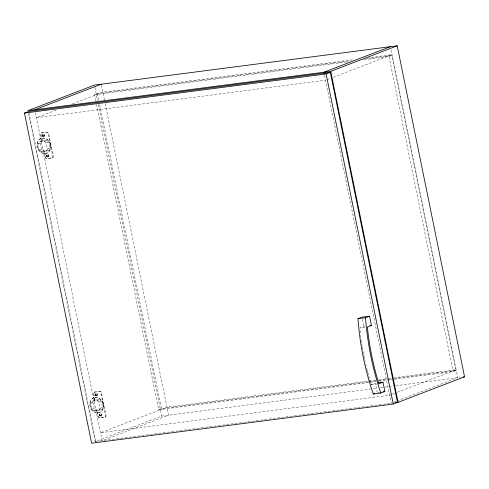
<?xml version="1.0" encoding="UTF-8"?>
<svg xmlns="http://www.w3.org/2000/svg" width="489" height="489" viewBox="0 0 489 489"><rect width="100%" height="100%" fill="white"/><g stroke="black" fill="none" stroke-linecap="round" stroke-linejoin="round"><path stroke-width="0.37" stroke-dasharray="2.44 1.83" d="M46.51 151.07L47.28 149.145L46.021 142.947L44.523 141.321L39.792 141.932L37.885 143.998L39.144 150.202L41.779 151.682L46.51 151.07L49.102 150.068L49.878 148.149L48.613 141.951L47.121 140.325L42.39 140.936L39.792 141.932M99.249 410.283L100.019 408.364L98.76 402.16L97.262 400.534L92.531 401.145L90.624 403.211L91.883 409.415L94.518 410.894L99.249 410.283L101.84 409.287L102.617 407.368L101.351 401.163L99.854 399.537L95.123 400.149L92.531 401.145M37.885 143.998L40.239 143.094L42.152 141.028L41.583 138.246L41.149 138.381A7.958 6.62 69 0 0 37.231 146.731A7.958 6.62 69 0 0 44.255 153.656L45.434 153.625A7.958 6.62 69 0 0 50.477 145.007L50.715 144.921A7.958 6.62 69 0 0 42.512 138.026L41.149 138.381M90.624 403.211L92.977 402.306L94.89 400.24L94.322 397.459L93.888 397.594A7.958 6.62 69 0 0 89.97 405.943A7.958 6.62 69 0 0 96.993 412.869L98.167 412.838A7.958 6.62 69 0 0 103.216 404.226L103.448 404.134A7.958 6.62 69 0 0 95.251 397.239L93.888 397.594M95.777 100.691L94.56 94.701L97.39 93.613L350.961 60.715M56.186 110.123L36.382 117.733L325.533 80.214M72.451 103.87L102.867 92.183L354.17 59.579M41.143 133.075L41.754 132.843M42.83 134.885L43.179 134.75M43.38 136.131L43.735 135.991M43.924 136.651A1.363 1.137 69 0 0 44.157 134.402A1.363 1.137 69 0 0 42.298 135.056A1.363 1.137 69 0 0 43.924 136.651L44.041 136.608A1.363 1.137 69 0 0 44.273 134.359A1.363 1.137 69 0 0 42.415 135.007A1.363 1.137 69 0 0 44.041 136.608M44.523 141.321L47.121 140.325M46.021 142.947L48.613 141.951M39.144 150.202L41.504 149.298L44.132 150.777L44.701 153.558M47.28 149.145L49.878 148.149M41.779 151.682L44.371 150.685L49.102 150.068M46.975 155.264L47.329 155.129M47.531 156.511L47.885 156.376M48.069 157.036A1.363 1.137 69 0 0 48.301 154.787A1.363 1.137 69 0 0 46.449 155.435A1.363 1.137 69 0 0 48.069 157.036L48.185 156.993A1.363 1.137 69 0 0 48.417 154.738A1.363 1.137 69 0 0 46.565 155.392A1.363 1.137 69 0 0 48.185 156.993M52.103 157.978L52.714 157.739M326.945 79.67L330.485 78.313M333.315 77.225L392.019 54.664L368.553 57.714M364.03 59.737L389.012 56.498L391.836 55.41L455.937 370.454L453.107 371.542L394.067 379.201M93.882 392.294L94.493 392.056M95.563 394.097L95.917 393.963M96.119 395.344L96.474 395.21M96.657 395.87A1.363 1.137 69 0 0 96.889 393.614A1.363 1.137 69 0 0 95.037 394.268A1.363 1.137 69 0 0 96.657 395.87L96.779 395.821A1.363 1.137 69 0 0 97.011 393.572A1.363 1.137 69 0 0 95.153 394.22A1.363 1.137 69 0 0 96.779 395.821M97.262 400.534L99.854 399.537M98.76 402.16L101.351 401.163M91.883 409.415L94.243 408.511L96.871 409.99L97.201 412.863M100.019 408.364L102.617 407.368M94.518 410.894L97.109 409.898L101.84 409.287M99.713 414.476L100.068 414.342M100.269 415.723L100.618 415.589M100.807 416.249A1.363 1.137 69 0 0 101.04 414A1.363 1.137 69 0 0 99.181 414.648A1.363 1.137 69 0 0 100.807 416.249L100.923 416.206A1.363 1.137 69 0 0 101.156 413.951A1.363 1.137 69 0 0 99.304 414.605A1.363 1.137 69 0 0 100.923 416.206M104.842 417.19L105.447 416.958M365.381 326.261L359.788 328.027L365.845 327.239M96.541 104.432L158.656 409.745L161.486 408.657L368.131 381.848M28.551 113.631L95.288 441.634L161.773 416.09L377.502 388.095M370.98 383.602A164.793 89.689 82.6 0 0 371.328 384.745L375.405 383.174L377.3 392.484M391.75 394.446L389.629 395.259L100.477 432.777L166.963 407.227L368.309 381.102M392.459 394.171L394.58 393.358M397.41 392.27L456.115 369.708L394.048 377.765M396.2 401.335L391.249 403.236L324.5 75.141M396.909 401.059L457.735 377.685L390.986 49.591M366.102 58.747L391.836 55.41M94.56 94.701L347.379 61.901M369.067 381.004L375.882 380.124M378.908 379.727L387.233 378.651M387.991 378.547L391.017 378.156M368.889 381.75L375.699 380.864M378.724 380.473L391.597 378.804M394.623 378.413L455.937 370.454M158.656 409.745L369.843 382.343M370.601 382.245L375.9 381.561M378.926 381.169L388.767 379.892M389.525 379.794L393.309 379.299M371.328 384.745L377.386 383.957M380.528 387.704L394.91 385.839M395.668 385.742L460.008 377.392M378.058 392.38L379.574 392.184M95.288 441.634L391.444 403.211M389.012 56.498L453.107 371.542M362.41 319.305L363.871 326.463M101.394 84.933L104.438 99.897M105.196 103.637L168.589 415.204L102.097 440.754L35.349 112.653M97.39 93.613L98.76 100.349M99.67 104.842L161.486 408.657M94.89 87.335L97.623 100.783M98.387 104.518L161.773 416.09M42.39 140.936L41.033 134.292A1.363 1.137 69 0 1 41.901 132.812L47.201 132.128A1.363 1.137 69 0 1 48.607 133.308L53.295 156.352A1.363 1.137 69 0 1 52.427 157.825L47.127 158.515A1.363 1.137 69 0 1 45.721 157.33L44.371 150.685M95.123 400.149L93.772 393.504A1.363 1.137 69 0 1 94.64 392.025L99.933 391.341A1.363 1.137 69 0 1 101.339 392.52L106.027 415.564A1.363 1.137 69 0 1 105.166 417.038L99.866 417.728A1.363 1.137 69 0 1 98.46 416.542L97.109 409.898M41.913 141.119L40.563 134.469A1.363 1.137 69 0 1 41.431 132.996L46.73 132.305A1.363 1.137 69 0 1 48.136 133.491L52.818 156.529A1.363 1.137 69 0 1 51.956 158.008L46.657 158.693A1.363 1.137 69 0 1 45.251 157.513L43.9 150.869M94.652 400.332L93.301 393.688A1.363 1.137 69 0 1 94.169 392.209L99.463 391.524A1.363 1.137 69 0 1 100.868 392.704L105.557 415.742A1.363 1.137 69 0 1 104.695 417.221L99.395 417.906A1.363 1.137 69 0 1 97.989 416.726L96.639 410.082M40.239 143.094L41.504 149.298M92.977 402.306L94.243 408.511M28.845 112.201L95.856 441.561M370.631 382.465A164.793 89.689 82.6 0 1 368.657 375.576M368.498 375.002A164.793 89.689 82.6 0 1 368.034 373.266M367.881 372.691A164.793 89.689 82.6 0 1 367.435 370.949M367.288 370.375A164.793 89.689 82.6 0 1 365.472 362.789M365.216 361.615A164.793 89.689 82.6 0 1 364.959 360.436M364.702 359.262A164.793 89.689 82.6 0 1 364.336 357.49M364.213 356.903A164.793 89.689 82.6 0 1 363.743 354.537M363.627 353.944A164.793 89.689 82.6 0 1 363.07 350.974M362.856 349.782A164.793 89.689 82.6 0 1 361.854 343.798M361.664 342.593A164.793 89.689 82.6 0 1 361.304 340.185M360.882 337.159A164.793 89.689 82.6 0 1 360.644 335.344M360.338 332.911A164.793 89.689 82.6 0 1 360.057 330.472M50.715 144.921A7.958 6.62 69 0 1 45.666 153.534L44.493 153.564A7.958 6.62 69 0 1 37.464 146.639A7.958 6.62 69 0 1 41.388 138.289M42.274 138.112A7.958 6.62 69 0 1 50.477 145.007M103.448 404.134A7.958 6.62 69 0 1 98.405 412.747L97.232 412.777A7.958 6.62 69 0 1 90.202 405.852A7.958 6.62 69 0 1 94.12 397.508M95.013 397.331A7.958 6.62 69 0 1 103.216 404.226M42.898 135.098A0.685 0.568 69 0 0 43.594 136.034A0.685 0.568 69 0 0 43.882 134.976A0.685 0.568 69 0 0 42.898 135.098M47.048 155.484A0.685 0.568 69 0 0 47.739 156.419A0.685 0.568 69 0 0 48.032 155.355A0.685 0.568 69 0 0 47.048 155.484M46.693 155.618A0.685 0.568 69 0 0 47.384 156.553A0.685 0.568 69 0 0 47.677 155.49A0.685 0.568 69 0 0 46.693 155.618M42.543 135.239A0.685 0.568 69 0 0 43.24 136.168A0.685 0.568 69 0 0 43.527 135.111A0.685 0.568 69 0 0 42.543 135.239M95.636 394.317A0.685 0.568 69 0 0 96.333 395.246A0.685 0.568 69 0 0 96.62 394.189A0.685 0.568 69 0 0 95.636 394.317M99.787 414.696A0.685 0.568 69 0 0 100.477 415.632A0.685 0.568 69 0 0 100.765 414.568A0.685 0.568 69 0 0 99.787 414.696M99.432 414.831A0.685 0.568 69 0 0 100.123 415.766A0.685 0.568 69 0 0 100.416 414.709A0.685 0.568 69 0 0 99.432 414.831M95.282 394.452A0.685 0.568 69 0 0 95.978 395.387A0.685 0.568 69 0 0 96.266 394.323A0.685 0.568 69 0 0 95.282 394.452"/><path stroke-width="0.73" d="M24.45 113.081L28.692 111.455L330.332 72.317L397.496 402.423L393.254 404.055L91.614 443.193L24.45 113.081L326.09 73.943L330.332 72.317M34.756 109.756L101.247 84.206M390.393 46.693L323.907 72.238L324.213 73.735M397.209 45.807L94.432 85.092L27.946 110.642L330.723 71.357L397.209 45.807L464.55 376.805L398.064 402.349L395.033 402.747M357.966 318.694L361.976 317.153L369.543 316.175L371.438 325.478L367.361 327.043A164.793 89.689 82.6 0 0 378.896 383.761L382.979 382.196L384.867 391.5L380.864 393.04L373.29 394.024A166.615 90.679 82.6 0 1 357.966 318.694L365.534 317.716L369.543 316.175M373.29 394.024L374.629 393.511M369.922 325.674L371.438 325.478M378.437 382.783L382.979 382.196M463.034 377.001L464.55 376.805M383.358 391.695L384.867 391.5M330.723 71.357L398.064 402.349M326.09 73.943L393.254 404.055M380.864 393.04A166.615 90.679 82.6 0 1 365.534 317.716"/></g></svg>
